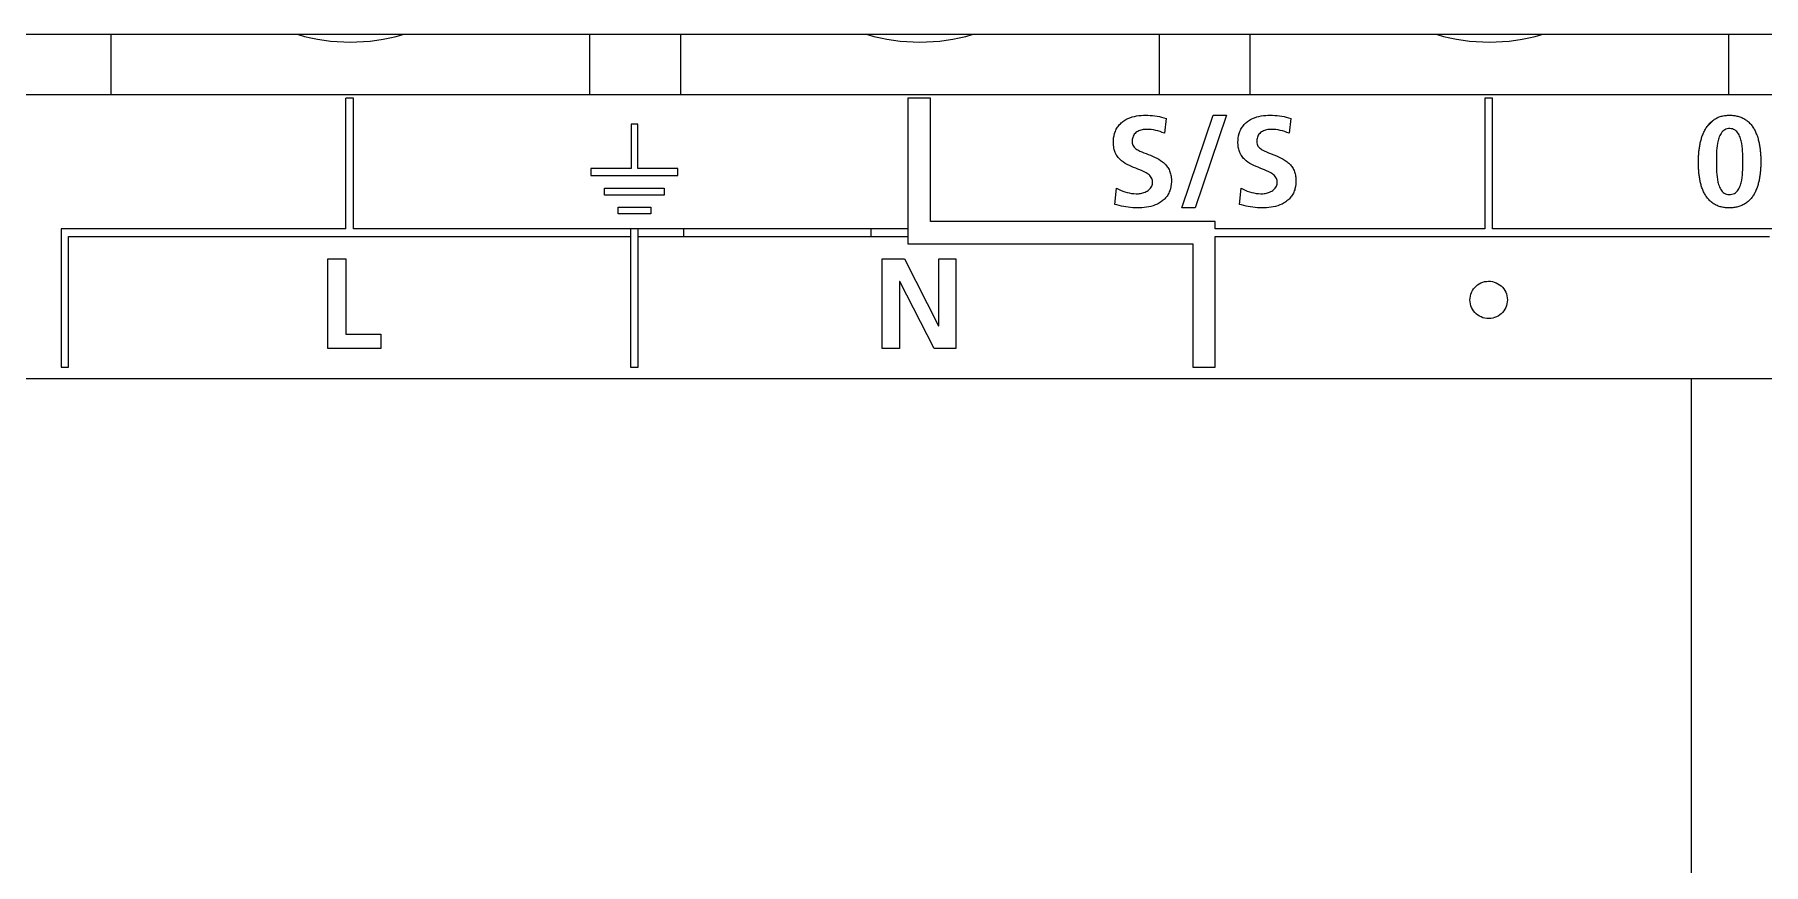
# Model space of a CAD drawing. Header units: millimetres. Extents: x -11 to 5160, y -11 to 2043.
# Drawn here: x 4000.961 to 4004.878, y 1247.415 to 1249.295 of the extents above; entities that cross this region are included whole.
import ezdxf

# ---------------------------------------------------------------- set-up
doc = ezdxf.new("R2010")
doc.units = ezdxf.units.MM

# ---------------------------------------------------------------- blocks, each defined once
blk = doc.blocks.new('FX5U-32MT ES PLC')
at = {"color": 7, "linetype": 'Continuous'}
for p, q in [((147.5, 30.3), (38.05, 30.3)), ((43.31, 29.50001), (43.31, 30.3)), ((49.71, 30.3), (49.71001, 29.50001)), ((50.93, 29.50001), (50.93, 30.3)), ((57.33, 30.3), (57.33002, 29.50001)), ((58.55001, 29.50001), (58.55, 30.3)), ((64.95, 30.3), (64.95002, 29.50001)), ((37.65, 29.5), (147.9, 29.5)), ((46.55049, 29.4497), (46.45058, 29.4497)), ((46.45058, 27.69959), (46.45058, 29.4497)), ((46.55049, 27.69959), (46.55049, 29.4497)), ((54.27026, 29.4497), (53.97019, 29.4497)), ((53.97019, 29.4497), (53.97019, 27.4996)), ((54.27026, 27.79967), (54.27026, 29.4497)), ((61.79004, 29.4497), (61.69014, 29.4497)), ((61.69014, 29.4497), (61.69014, 27.69959)), ((61.79004, 27.69959), (61.79004, 29.4497)), ((57.42425, 29.17805), (57.40185, 28.98048)), ((57.63681, 27.98106), (58.05573, 29.22095)), ((58.23419, 29.22095), (57.81527, 27.98106)), ((58.05573, 29.22095), (58.23419, 29.22095)), ((59.09133, 29.17805), (59.06928, 28.98048)), ((64.655725, 29.060198), (64.762573, 29.167047)), ((50.35732, 29.09968), (50.26568, 29.09968)), ((50.26568, 29.09968), (50.26568, 28.50816)), ((50.35732, 28.50816), (50.35732, 29.09968)), ((50.26568, 28.50816), (49.72756, 28.50816)), ((49.72756, 28.50816), (49.72756, 28.41617)), ((50.89269, 28.50816), (50.35732, 28.50816)), ((50.89269, 28.41617), (50.89269, 28.50816)), ((49.72756, 28.41617), (50.89269, 28.41617)), ((49.91015, 28.15331), (49.91015, 28.24495)), ((49.91015, 28.24495), (50.71079, 28.24495)), ((50.71079, 28.24495), (50.71079, 28.15331)), ((56.73764, 28.02756), (56.75969, 28.24392)), ((58.40438, 28.02756), (58.42711, 28.24392)), ((50.71079, 28.15331), (49.91015, 28.15331)), ((50.09205, 27.89975), (50.09205, 27.99174)), ((50.09205, 27.99174), (50.52889, 27.99174)), ((50.52889, 27.99174), (50.52889, 27.89975)), ((50.52889, 27.89975), (50.09205, 27.89975)), ((58.07985, 27.79976), (54.27026, 27.79967)), ((57.81527, 27.98106), (57.63681, 27.98106)), ((58.07985, 27.69959), (58.07985, 27.79976)), ((46.45058, 27.69959), (42.64031, 27.69959)), ((42.64031, 27.69959), (42.64031, 25.84992)), ((42.74022, 25.84992), (42.74022, 27.59968)), ((42.74022, 27.59968), (50.26017, 27.59968)), ((53.97019, 27.69959), (46.55049, 27.69959)), ((50.26017, 27.69959), (50.26017, 25.84992)), ((50.36008, 25.84992), (50.36008, 27.69959)), ((50.36008, 27.59968), (53.97019, 27.59968)), ((50.96883, 27.69959), (50.96883, 27.59968)), ((53.4793, 27.59968), (53.4793, 27.69959)), ((61.69014, 27.69959), (58.07985, 27.69959)), ((58.07985, 25.84992), (58.07985, 27.59968)), ((58.07985, 27.59968), (65.49972, 27.59968)), ((69.31, 27.69959), (61.79004, 27.69959)), ((46.21012, 27.30013), (46.45058, 27.30013)), ((46.21012, 26.10158), (46.21012, 27.30013)), ((46.45058, 27.30013), (46.45058, 26.29055)), ((53.62706, 27.30013), (53.92231, 27.30013)), ((53.62706, 26.10158), (53.62706, 27.30013)), ((53.92231, 27.30013), (54.37913, 26.40389)), ((53.97019, 27.4996), (57.77978, 27.4996)), ((54.38257, 26.40389), (54.38257, 27.30013)), ((54.38257, 27.30013), (54.6127, 27.30013)), ((54.6127, 27.30013), (54.6127, 26.10158)), ((57.77978, 27.4996), (57.77978, 25.84992)), ((53.86064, 26.998), (53.85719, 26.998)), ((53.85719, 26.998), (53.85719, 26.10158)), ((54.31918, 26.10158), (53.86064, 26.998)), ((54.37913, 26.40389), (54.38257, 26.40389)), ((46.45058, 26.29055), (46.91567, 26.29055)), ((46.91567, 26.29055), (46.91567, 26.10158)), ((46.91567, 26.10158), (46.21012, 26.10158)), ((53.85719, 26.10158), (53.62706, 26.10158)), ((54.6127, 26.10158), (54.31918, 26.10158)), ((32.5, 25.7), (102.45, 25.7)), ((42.64031, 25.84992), (42.74022, 25.84992)), ((50.26017, 25.84992), (50.36008, 25.84992)), ((57.77978, 25.84992), (58.07985, 25.84992)), ((64.45, 25.7), (64.45, -25.7))]:
    blk.add_line(p, q, dxfattribs=at)
for points in [[(56.75969, 28.24392), (56.78701, 28.229908), (56.814943, 28.21716), (56.843445, 28.205742), (56.872471, 28.19573), (56.901969, 28.18721), (56.931879, 28.180278), (56.961685, 28.175101), (56.992192, 28.171649), (57.022853, 28.170066, 0.023552), (57.053537, 28.170932, 0.026105), (57.083972, 28.174895, 0.025545), (57.113848, 28.181934, 0.028559), (57.14279, 28.192143, 0.0336), (57.170249, 28.205836, 0.04127), (57.195319, 28.223413, 0.051134), (57.216768, 28.245312, 0.060447), (57.232815, 28.271405, 0.061909), (57.241979, 28.300623, 0.058529), (57.243879, 28.331174, 0.058558), (57.238705, 28.361458, 0.066327), (57.226301, 28.389448, 0.056255), (57.207319, 28.413385, 0.038997), (57.184052, 28.433432, 0.028027), (57.158328, 28.450225), (57.130514, 28.464913), (57.102617, 28.477742), (57.074303, 28.48962), (57.045778, 28.500994), (57.017206, 28.512243), (56.988707, 28.523674), (56.960407, 28.535584), (56.932444, 28.54826), (56.904976, 28.561975), (56.878201, 28.576994), (56.852384, 28.593597), (56.827856, 28.612047, -0.022733), (56.804984, 28.632535, -0.025576), (56.784199, 28.655127, -0.02844), (56.765986, 28.679814, -0.027896), (56.750671, 28.706409, -0.027221), (56.738364, 28.734542, -0.026822), (56.729174, 28.763812, -0.023822), (56.723005, 28.793841), (56.719516, 28.82433), (56.71835, 28.85508), (56.719244, 28.885808), (56.722245, 28.916363), (56.727473, 28.94661), (56.735083, 28.97635, -0.022961), (56.745263, 29.005309, -0.024135), (56.758128, 29.033181, -0.025249), (56.773676, 29.059646, -0.025348), (56.791825, 29.084401, -0.025307), (56.812383, 29.107194, -0.024259), (56.835101, 29.127836, -0.023103), (56.85967, 29.146239, -0.021465), (56.885781, 29.16238), (56.912607, 29.176069), (56.94093, 29.187916), (56.970014, 29.19775), (56.999671, 29.205691), (57.029747, 29.211866), (57.060119, 29.216373), (57.089854, 29.219223), (57.120524, 29.2207), (57.151229, 29.220887), (57.181925, 29.220074), (57.212585, 29.21841), (57.2437, 29.215765), (57.274196, 29.212189), (57.304557, 29.207598), (57.334738, 29.201949), (57.364692, 29.195198), (57.394365, 29.187305), (57.42425, 29.17805)], [(58.42711, 28.24392), (58.454383, 28.22984), (58.482288, 28.217058), (58.510775, 28.205632), (58.539792, 28.195628), (58.569284, 28.187127), (58.599188, 28.180218), (58.628705, 28.175104), (58.659201, 28.171654), (58.689851, 28.170068, 0.023527), (58.720524, 28.170924, 0.026102), (58.75095, 28.174877, 0.025528), (58.780818, 28.181902, 0.028534), (58.809754, 28.192095, 0.03356), (58.837211, 28.205767, 0.041426), (58.862399, 28.223413, 0.051114), (58.883841, 28.245303, 0.06042), (58.899886, 28.271385, 0.061893), (58.909053, 28.300591, 0.058493), (58.910961, 28.33113, 0.058507), (58.905804, 28.361407, 0.06627), (58.893425, 28.389396, 0.056272), (58.874467, 28.413339, 0.039034), (58.851222, 28.433394, 0.028059), (58.825517, 28.450194), (58.797668, 28.464913), (58.769784, 28.477744), (58.741482, 28.489624), (58.71297, 28.501001), (58.68441, 28.512252), (58.655924, 28.523685), (58.627637, 28.535598), (58.599688, 28.548278), (58.572234, 28.561997), (58.545474, 28.57702), (58.519673, 28.593628), (58.495162, 28.612083, -0.02274), (58.472308, 28.632575, -0.025577), (58.451541, 28.655169, -0.028433), (58.433347, 28.679856, -0.027882), (58.41805, 28.706449, -0.027203), (58.405758, 28.734576, -0.02762), (58.396336, 28.764795, -0.02369), (58.390268, 28.794834), (58.386864, 28.825324), (58.38577, 28.85508), (58.386661, 28.885797), (58.389655, 28.916342), (58.394872, 28.94658), (58.402466, 28.976313, -0.022931), (58.412626, 29.005268, -0.024115), (58.425468, 29.033138, -0.025237), (58.44099, 29.059605, -0.025348), (58.459114, 29.084365, -0.025318), (58.479647, 29.107166, -0.024278), (58.502343, 29.127816, -0.023129), (58.526892, 29.146227, -0.021492), (58.552986, 29.162376), (58.579802, 29.176071), (58.608111, 29.187922), (58.637183, 29.197757), (58.666829, 29.205698), (58.696895, 29.211873), (58.727255, 29.216377), (58.756945, 29.219223), (58.787605, 29.2207), (58.818299, 29.220887), (58.848983, 29.220075), (58.879633, 29.218413), (58.910778, 29.215765), (58.941264, 29.212191), (58.971613, 29.207602), (59.001784, 29.201956), (59.031728, 29.195209), (59.061391, 29.187321), (59.09133, 29.17805)], [(57.40185, 28.98048), (57.373399, 28.992005), (57.34442, 29.00213), (57.314984, 29.010835), (57.285158, 29.018094), (57.25501, 29.023874), (57.224612, 29.02814), (57.19317, 29.030893), (57.162494, 29.031983, 0.023536), (57.13273, 29.030841, 0.030106), (57.102389, 29.026291, 0.034371), (57.072876, 29.017928, 0.041383), (57.044968, 29.005222, 0.049386), (57.019821, 28.987699, 0.055336), (56.998897, 28.965322, 0.055563), (56.983424, 28.938876, 0.048752), (56.973878, 28.909755, 0.040007), (56.969357, 28.879457, 0.056434), (56.970778, 28.848808, 0.067371), (56.979605, 28.819379, 0.075517), (56.996418, 28.794024, 0.048327), (57.019073, 28.773429, 0.029857), (57.04472, 28.7564), (57.071866, 28.742061), (57.099824, 28.729417), (57.128212, 28.717756), (57.156826, 28.706629), (57.185494, 28.695627), (57.214084, 28.684447), (57.242485, 28.6728), (57.270568, 28.66041), (57.298182, 28.647011), (57.325148, 28.632352), (57.351231, 28.616177), (57.376125, 28.598235, -0.021707), (57.39948, 28.578323, -0.024123), (57.420923, 28.556354, -0.027125), (57.440195, 28.53207, -0.027613), (57.456485, 28.506089, -0.026636), (57.469882, 28.478472, -0.025666), (57.48015, 28.450098, -0.024524), (57.487613, 28.420365, -0.021544), (57.492312, 28.39006), (57.494562, 28.359447), (57.494651, 28.328107), (57.492637, 28.297464), (57.488373, 28.267073), (57.48169, 28.237122, -0.023031), (57.472405, 28.207871, -0.024677), (57.460362, 28.179643, -0.025641), (57.445548, 28.152768, -0.026139), (57.428024, 28.127579, -0.025692), (57.407988, 28.104335, -0.024861), (57.385699, 28.083243, -0.023274), (57.361486, 28.064387, -0.021602), (57.335676, 28.047781, -0.020223), (57.307795, 28.032977), (57.27967, 28.020685), (57.250773, 28.010333), (57.221295, 28.001776), (57.191385, 27.994874), (57.161163, 27.989489), (57.130723, 27.98552), (57.101003, 27.982938), (57.07034, 27.981472), (57.039643, 27.981056), (57.008948, 27.981538), (56.978277, 27.982842), (56.947666, 27.985155), (56.917166, 27.988632), (56.886768, 27.99333), (56.85662, 27.999119), (56.826645, 28.005746), (56.796789, 28.012893), (56.766988, 28.020267), (56.73764, 28.02756)], [(59.06928, 28.98048), (59.040811, 28.991969), (59.011822, 29.002076), (58.982382, 29.010778), (58.952554, 29.018044), (58.922406, 29.023838), (58.892006, 29.028121), (58.860431, 29.030896), (58.829751, 29.031983, 0.02338), (58.79999, 29.030841, 0.029986), (58.769642, 29.026313, 0.034427), (58.74012, 29.017973, 0.041572), (58.712205, 29.005275, 0.048005), (58.687774, 28.988341, 0.055494), (58.666734, 28.966069, 0.055679), (58.651139, 28.939692, 0.049109), (58.641476, 28.910606, 0.039411), (58.63684, 28.88032, 0.055143), (58.638005, 28.850092, 0.066689), (58.646496, 28.820554, 0.076316), (58.66299, 28.794979, 0.049408), (58.685465, 28.774197, 0.030289), (58.711023, 28.757033), (58.738122, 28.742596), (58.766058, 28.729893), (58.794433, 28.718194), (58.823042, 28.707048), (58.851711, 28.696039), (58.880306, 28.684863), (58.908716, 28.67323), (58.936813, 28.660863), (58.964445, 28.647495), (58.991437, 28.632875), (59.017552, 28.616745), (59.042487, 28.598856, -0.021645), (59.065895, 28.579, -0.024049), (59.0874, 28.557088, -0.026753), (59.106566, 28.53312, -0.027665), (59.12297, 28.507207, -0.026665), (59.136483, 28.479644, -0.026745), (59.14724, 28.450098, -0.024513), (59.154699, 28.42036, -0.021531), (59.159394, 28.390052), (59.161643, 28.359435), (59.161732, 28.328105), (59.15972, 28.297459), (59.155461, 28.267064), (59.148786, 28.237108, -0.02302), (59.139509, 28.207852, -0.024674), (59.127475, 28.179616, -0.025649), (59.112669, 28.152733, -0.026154), (59.09515, 28.127537, -0.025716), (59.075117, 28.104286, -0.024887), (59.052829, 28.083188, -0.024035), (59.027806, 28.063761, -0.021561), (59.001946, 28.047228), (58.975021, 28.032977), (58.946894, 28.020683), (58.917994, 28.01033), (58.888513, 28.001774), (58.858599, 27.994874), (58.828373, 27.989491), (58.79793, 27.985524), (58.768164, 27.982939), (58.737497, 27.981473), (58.706798, 27.981056), (58.676099, 27.981536), (58.645425, 27.982836), (58.61481, 27.985142), (58.584306, 27.988609), (58.553678, 27.99333), (58.523525, 27.999108), (58.493544, 28.005724), (58.463682, 28.012863), (58.433877, 28.020232), (58.40438, 28.02756)]]:
    blk.add_lwpolyline(points, format="xyb", dxfattribs=at)
for points in [[(64.54664, 28.59756, -0.010966), (64.547697, 28.653895, -0.010506), (64.551166, 28.71014, -0.011944), (64.557136, 28.766172, -0.013796), (64.565979, 28.821819, -0.015836), (64.578099, 28.876844, -0.018691), (64.59397, 28.930903, -0.022171), (64.614186, 28.983486, -0.026651), (64.639422, 29.033841, -0.031861), (64.670345, 29.080907, -0.037152), (64.707455, 29.12325, -0.041883), (64.750756, 29.15921, -0.04313), (64.799519, 29.18732, -0.041295), (64.852355, 29.20675, -0.037371), (64.907571, 29.217644, -0.030621), (64.963783, 29.220951, -0.029999), (65.02003, 29.217649, -0.034995), (65.075337, 29.207095, -0.039636), (65.128461, 29.188442, -0.043167), (65.177726, 29.161222, -0.042634), (65.221632, 29.126, -0.038547), (65.259242, 29.084106, -0.033452), (65.290441, 29.037225, -0.027826), (65.315692, 28.986876, -0.02304), (65.335708, 28.934217, -0.019121), (65.351242, 28.880059, -0.015897), (65.362957, 28.824945, -0.01355), (65.371414, 28.769218, -0.011605), (65.377069, 28.713152, -0.010035), (65.380295, 28.656894, -0.009036), (65.381378, 28.600553, -0.009085), (65.380459, 28.544209, -0.010356), (65.377352, 28.487945, -0.011859), (65.371751, 28.431876, -0.013719), (65.363305, 28.376166, -0.016099), (65.351556, 28.321061, -0.019308), (65.335949, 28.266927, -0.023182), (65.315826, 28.21431, -0.027977), (65.290443, 28.164031, -0.032961), (65.259642, 28.117946, -0.038497), (65.221995, 28.076085, -0.042582), (65.178075, 28.040889, -0.042885), (65.128812, 28.013664, -0.039733), (65.075702, 27.994984, -0.035168), (65.020411, 27.984452, -0.028862), (64.964203, 27.981065, -0.028098), (64.90792, 27.983877, -0.033588), (64.852454, 27.993581, -0.038618), (64.798963, 28.011168, -0.043413), (64.749101, 28.037275, -0.043406), (64.704491, 28.0716, -0.040306), (64.66629, 28.112949, -0.03529), (64.634749, 28.159595, -0.029266), (64.609461, 28.209925, -0.024131), (64.58967, 28.262666, -0.019708), (64.574549, 28.31694, -0.016172), (64.563354, 28.372163, -0.013609), (64.555454, 28.427955, -0.011249), (64.550338, 28.484071, -0.008907), (64.547481, 28.540351, -0.009374)], [(65.14092, 28.59756), (65.140882, 28.632545), (65.140449, 28.667528), (65.139492, 28.703147), (65.137789, 28.73809), (65.135133, 28.772973), (65.131308, 28.807746), (65.126032, 28.842328), (65.118927, 28.876578, 0.019549), (65.10951, 28.910261, 0.025881), (65.097085, 28.942946, 0.036265), (65.080739, 28.973838, 0.049734), (65.059408, 29.001502, 0.065169), (65.032321, 29.023504, 0.071141), (65.000373, 29.03742, 0.062178), (64.965855, 29.042289, 0.060823), (64.931055, 29.038886, 0.072599), (64.89912, 29.026648, 0.067171), (64.871253, 29.005658, 0.052782), (64.849246, 28.978549, 0.037865), (64.832401, 28.947919, 0.026871), (64.81963, 28.915363, 0.020219), (64.809958, 28.881751), (64.802661, 28.847539), (64.797228, 28.81298), (64.793272, 28.778221), (64.790571, 28.74432), (64.788743, 28.709383), (64.787682, 28.674413), (64.787208, 28.639431), (64.787103, 28.604446), (64.787119, 28.56946), (64.787384, 28.534475), (64.788157, 28.499499), (64.789644, 28.464546), (64.792055, 28.429645), (64.79562, 28.394844), (64.800513, 28.36088), (64.807296, 28.326564, 0.019352), (64.816379, 28.292789, 0.025812), (64.828464, 28.259977, 0.036278), (64.844476, 28.228911, 0.049841), (64.865519, 28.201029, 0.065914), (64.892405, 28.178784, 0.072214), (64.924276, 28.164696, 0.061876), (64.958779, 28.159727, 0.058267), (64.99361, 28.162826, 0.071798), (65.027082, 28.175029, 0.066205), (65.055367, 28.195457, 0.053502), (65.07791, 28.222118, 0.039144), (65.095231, 28.25248, 0.028005), (65.108351, 28.284895, 0.021088), (65.118251, 28.31844), (65.125676, 28.352624), (65.131157, 28.387175), (65.135103, 28.421935), (65.13782, 28.456814), (65.139542, 28.491757), (65.140475, 28.526729), (65.140892, 28.561713)]]:
    blk.add_lwpolyline(points, format="xyb", close=True, dxfattribs=at)
blk.add_lwpolyline([(61.99003, 26.75012), (61.988684, 26.723999), (61.984631, 26.698149), (61.977885, 26.672869), (61.968515, 26.648442), (61.956629, 26.625133), (61.942368, 26.603198), (61.925898, 26.582868), (61.90715, 26.564131), (61.887488, 26.548164), (61.865595, 26.533837), (61.842937, 26.522153), (61.818847, 26.512726), (61.793618, 26.505794), (61.767442, 26.50151), (61.741321, 26.500014), (61.715184, 26.50122), (61.689315, 26.505137), (61.664, 26.511747), (61.639521, 26.520984), (61.616146, 26.532738), (61.594127, 26.546871), (61.5737, 26.563219), (61.555081, 26.581601), (61.538153, 26.602254), (61.52379, 26.624122), (61.512057, 26.646791), (61.502583, 26.670928), (61.49563, 26.696151), (61.491312, 26.722429), (61.489804, 26.74855), (61.491002, 26.774687), (61.494926, 26.800555), (61.501563, 26.825863), (61.510842, 26.850326), (61.522649, 26.873674), (61.536841, 26.895654), (61.553249, 26.916034), (61.571685, 26.934599), (61.592344, 26.95144), (61.614246, 26.965752), (61.636899, 26.977421), (61.660988, 26.986839), (61.686218, 26.993767), (61.712395, 26.998051), (61.738516, 26.999546), (61.764653, 26.99834), (61.790522, 26.994424), (61.815838, 26.987817), (61.840319, 26.978586), (61.863698, 26.966839), (61.885724, 26.952717), (61.906161, 26.936381), (61.924793, 26.918013), (61.941678, 26.897453), (61.956064, 26.8756), (61.967786, 26.853008), (61.977247, 26.82898), (61.984219, 26.803765), (61.988522, 26.777622), (61.990026, 26.751496)], dxfattribs=at)
for centre in [(46.51, 32.7), (54.13, 32.7), (61.75, 32.7)]:
    blk.add_arc(centre, 2.5, 253.7398, 286.2602, dxfattribs=at)
blk = doc.blocks.new('*U224')
blk.add_blockref('FX5U-32MT ES PLC', (16.848, 110))

msp = doc.modelspace()

# ---------------------------------------------------------------- block references
at = {"xscale": 0.1693510201669083, "yscale": 0.1693510201669083, "zscale": 0.1693510201669083}
msp.add_blockref('*U224', (3990.9468, 1225.5354), dxfattribs=at)

doc.saveas('drawing.dxf')
